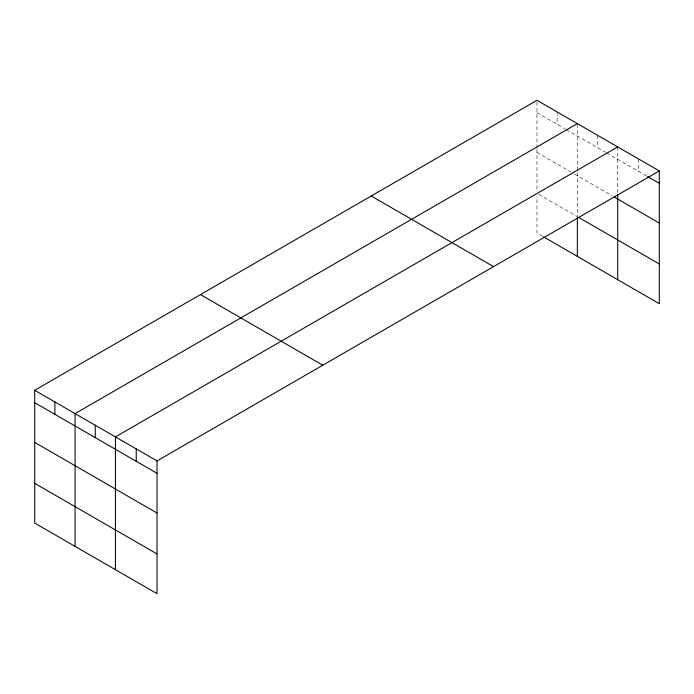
<?xml version="1.0" encoding="UTF-8"?>
<svg xmlns="http://www.w3.org/2000/svg" width="694" height="694" viewBox="0 0 694 694"><rect width="100%" height="100%" fill="white"/><g stroke="black" fill="none" stroke-linecap="round" stroke-linejoin="round"><path stroke-width="0.52" stroke-dasharray="3.47 2.6" d="M536.974 148.126L536.974 100.309M577.347 170.351L577.347 123.619M536.974 112.688L565.419 129.11M566.33 129.639L605.784 152.42M606.703 152.949L646.643 176.007M536.974 152.42L570.919 172.017M574.589 174.133L612.203 195.847M538.813 194.407L577.347 216.658L577.347 171.427M542.482 236.255L536.974 233.08L536.974 196.567M638.506 158.926L638.506 171.305M617.712 146.92L617.712 192.585M597.525 135.269L597.525 147.648M557.161 111.968L557.161 124.339M536.974 149.193L536.974 191.197"/><path stroke-width="1.04" d="M659.3 170.932L536.974 100.309L34.7 390.297L34.7 523.068L157.026 593.691L157.026 460.92L659.3 170.932L659.3 303.703L543.402 236.784M577.347 123.619L75.065 413.607L75.065 546.369M617.712 146.92L115.43 436.908L115.43 569.679M647.545 176.528L659.3 183.311M614.043 196.914L659.3 223.043M578.258 217.187L659.3 263.972M371.229 196.012L493.547 266.635M200.453 294.603L322.771 365.226M34.7 390.297L157.026 460.92M34.7 402.676L157.026 473.299M34.7 442.408L157.026 513.031M34.7 483.336L157.026 553.959M617.712 194.736L617.712 279.691M577.347 217.725L577.347 256.381M136.232 448.914L136.232 461.293M95.252 425.257L95.252 437.636M54.887 401.956L54.887 414.327"/></g></svg>
